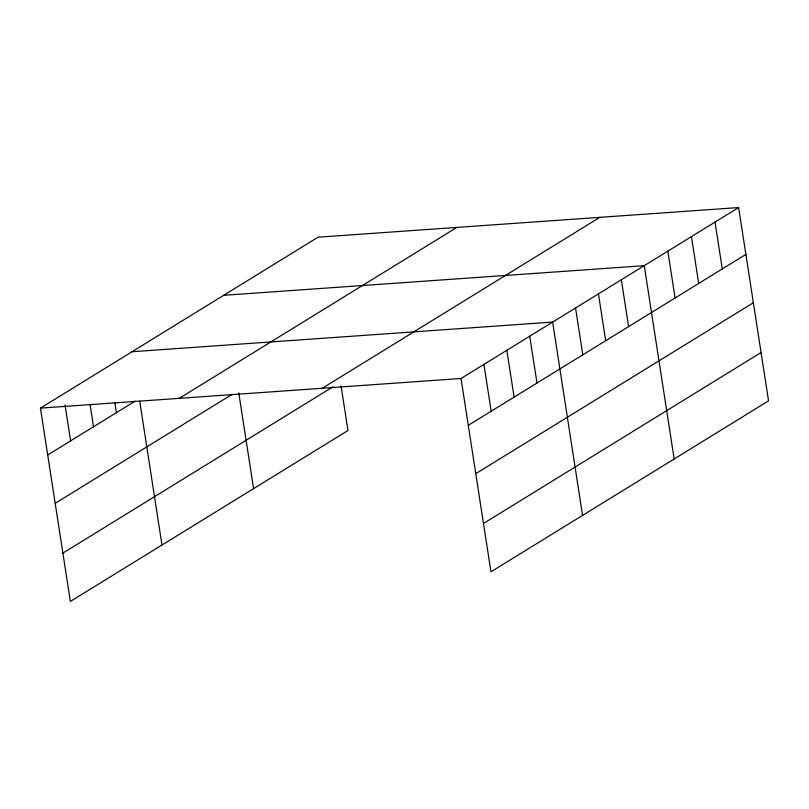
<?xml version="1.0" encoding="UTF-8"?>
<svg xmlns="http://www.w3.org/2000/svg" width="809" height="809" viewBox="0 0 809 809"><rect width="100%" height="100%" fill="white"/><g stroke="black" fill="none" stroke-linecap="round" stroke-linejoin="round"><path stroke-width="1.21" d="M341.064 385.893L347.971 430.509L70.373 601.441L40.45 408.13L318.038 237.199L738.627 207.559L768.55 400.87L490.962 571.801L461.029 378.491L738.627 207.559M47.701 454.982L135.143 401.133M179.244 398.352L456.832 227.41M55.184 503.309L232.153 394.337M322.235 388.28L599.833 217.338M62.89 553.113L332.974 386.793M468.28 425.342L745.878 254.4M475.763 473.669L753.361 302.738M483.479 523.474L761.067 352.532M223.658 295.315L644.247 265.676L674.17 458.986M132.059 351.723L552.638 322.083L582.561 515.394M40.45 408.13L461.029 378.491M715.025 222.081L722.285 268.932M691.432 236.612L698.683 283.463M667.84 251.144L675.09 297.995M621.342 279.772L628.593 326.624M598.438 293.879L605.688 340.72M575.543 307.986L582.793 354.827M529.733 336.19L536.984 383.031M506.838 350.287L514.089 397.138M483.934 364.394L491.184 411.235M238.776 392.982L253.591 488.626M139.694 401.052L161.982 545.033M114.878 402.811L116.405 412.671M90.072 404.581L93.5 426.778M65.074 405.127L70.605 440.875"/></g></svg>
